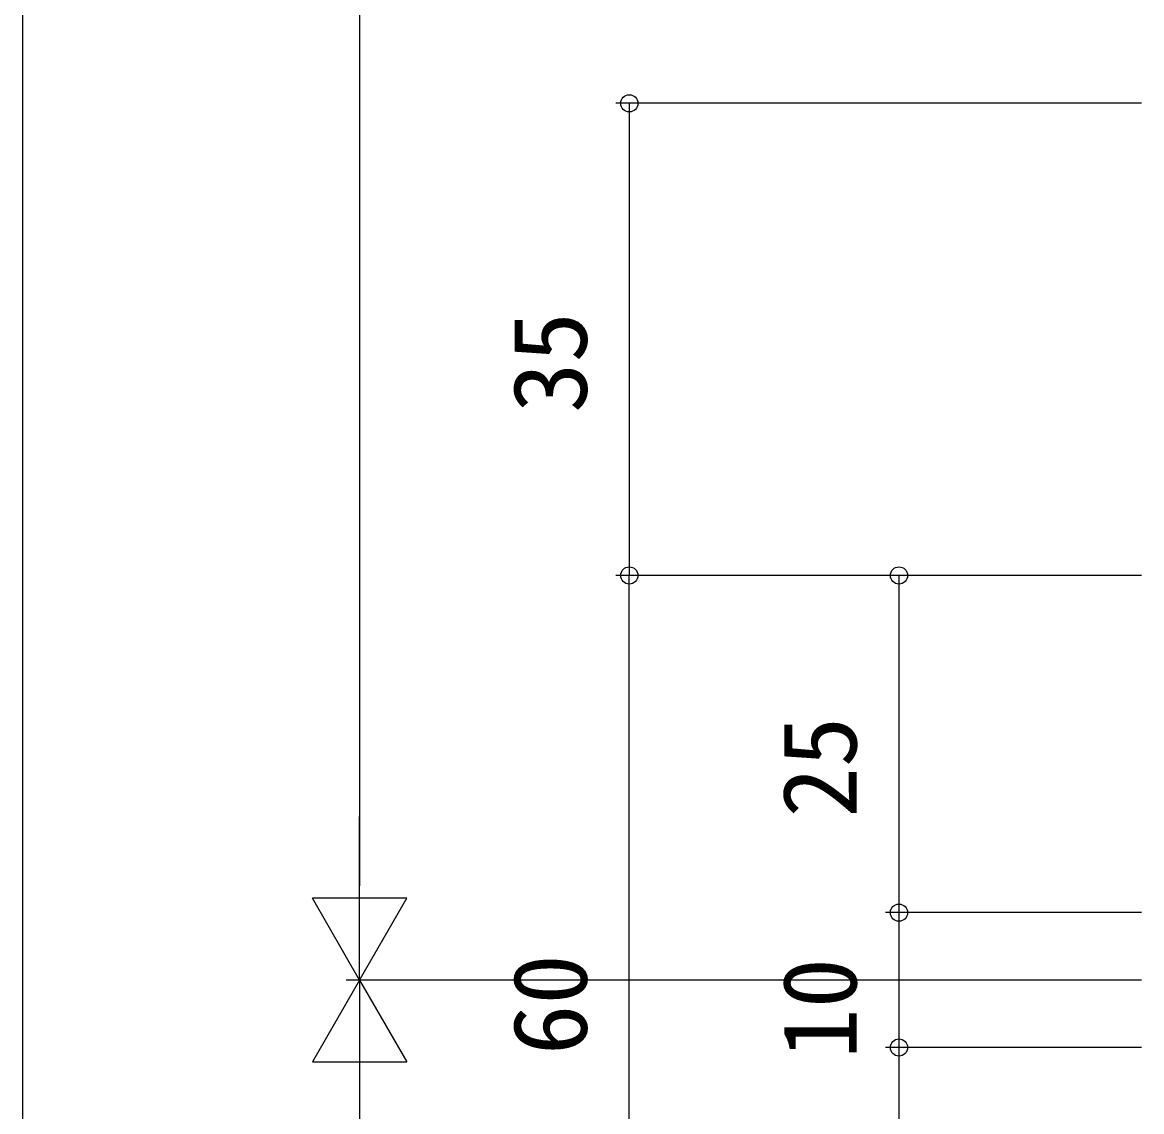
# Model space of a CAD drawing. Units: millimetres, scale not verified. Extents: x -960 to 961, y -419 to 416.
# Drawn here: x -959.4 to -876.4, y -310.6 to -229.8 of the extents above; entities that cross this region are included whole.
import ezdxf
from ezdxf.enums import TextEntityAlignment as Align

# ---------------------------------------------------------------- set-up
doc = ezdxf.new("R2010")
doc.units = ezdxf.units.MM
doc.header["$LTSCALE"] = 2
doc.layers.add('0-7_YKK_D', color=6, linetype='Continuous')
doc.layers.add('0-8_YKK_ZWAK', color=7, linetype='Continuous')
doc.styles.add('ＭＳ ゴシック', font='')
doc.styles.get('ＭＳ ゴシック').set_extended_font_data('MS Gothic')

msp = doc.modelspace()

# ---------------------------------------------------------------- linework, layer by layer
at = {"layer": '0-7_YKK_D'}
for p, q in [((-934.397, -143.6), (-934.397, -293.8)), ((-876.418, -235.8), (-915.397, -235.8)), ((-914.397, -235.8), (-914.397, -270.8)), ((-876.419, -270.8), (-915.397, -270.8)), ((-876.419, -270.8), (-915.397, -270.8)), ((-914.397, -330.8), (-914.397, -270.8)), ((-876.419, -270.8), (-895.397, -270.8)), ((-894.397, -270.8), (-894.397, -295.8)), ((-934.397, -300.8), (-934.397, -288.676)), ((-934.397, -300.8), (-937.897, -294.738)), ((-930.897, -294.738), (-937.897, -294.738)), ((-934.397, -300.8), (-930.897, -294.738)), ((-876.421, -295.8), (-895.397, -295.8)), ((-876.421, -295.8), (-895.397, -295.8)), ((-894.397, -295.8), (-894.397, -305.8)), ((-934.397, -300.8), (-937.897, -306.862)), ((-876.405, -300.8), (-935.397, -300.8)), ((-876.405, -300.8), (-935.397, -300.8)), ((-934.397, -300.8), (-930.897, -306.862)), ((-934.397, -300.8), (-934.397, -312.924)), ((-876.422, -305.8), (-895.397, -305.8)), ((-876.422, -305.8), (-895.397, -305.8)), ((-894.397, -305.8), (-894.397, -330.8)), ((-937.897, -306.862), (-930.897, -306.862)), ((-934.397, -307.8), (-934.397, -379.6))]:
    msp.add_line(p, q, dxfattribs=at)
for centre in [(-914.397, -235.8), (-914.397, -270.8), (-914.397, -270.8), (-894.397, -270.8), (-894.397, -295.8), (-894.397, -295.8), (-894.397, -305.8), (-894.397, -305.8)]:
    msp.add_circle(centre, 0.637, dxfattribs=at)
at = {"layer": '0-8_YKK_ZWAK'}
msp.add_line((-959.4, 381.4), (-959.4, -418.6), dxfattribs=at)

# ---------------------------------------------------------------- texts
at = {"layer": '0-7_YKK_D', "style": 'ＭＳ ゴシック'}
for s, p in [('35', (-915.897, -258.755)), ('25', (-895.897, -288.755)), ('60', (-915.897, -306.361)), ('10', (-895.897, -306.638))]:
    msp.add_text(s, height=5.499, rotation=90, dxfattribs=at).set_placement(p, align=Align.BOTTOM_LEFT)

doc.saveas('drawing.dxf')
